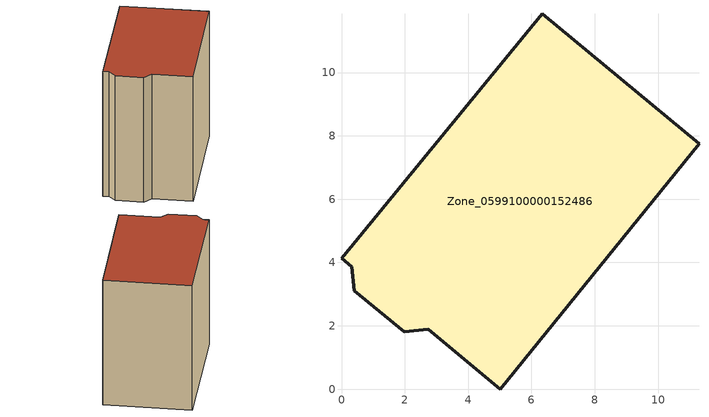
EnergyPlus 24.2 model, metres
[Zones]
Zone_0599100000152486
 floor ground (C_G): 6.34,11.85 11.29,7.75 5.01,0 2.74,1.89 1.99,1.81 0.41,3.11 0.33,3.86 0,4.13 z0
 wall outside (C_F): 0.41,3.11 1.99,1.81 2.74,1.89 5.01,0 11.29,7.75 6.34,11.85 0,4.13 0.33,3.86 0.41,3.11 z0:10.03
 roof outside (C_R): 6.34,11.85 0,4.13 0.33,3.86 0.41,3.11 1.99,1.81 2.74,1.89 5.01,0 11.29,7.75 z10.03
[BUILDING]
Pand.0599100000152486: North Axis=0; Terrain=City; Loads Convergence Tolerance Value=0.04; Temperature Convergence Tolerance Value=0.4; Solar Distribution=FullExterior; Maximum Number of Warmup Days=25; Minimum Number of Warmup Days=1
[Site:Location]
Rotterdam.The.Hague.AP_ZH_NLD Design_Conditions: Latitude=51.96; Longitude=4.45; Time Zone=1; Elevation=-4.5
[SITE:GROUNDTEMPERATURE:BUILDINGSURFACE]
18, 18, 18, 18, 18, 18, 18, 18, 18, 18, 18, 18
[MATERIAL] Thermal Absorptance=0.9; Solar Absorptance=0.7; Visible Absorptance=0.7
Name | Roughness | Thickness | Conductivity | Density | Specific Heat
G.TI.1946 | MediumSmooth | 0.15 | 1 | 540 | 1210
F.TI.1946 | Rough | 0.3 | 0.857143 | 1920 | 840
R.TI.1946 | MediumRough | 0.2 | 0.1 | 1500 | 1000
[CONSTRUCTION]
C_G: G.TI.1946
C_F: F.TI.1946
C_R: R.TI.1946
[ZONE]
Zone_0599100000152486: Type=1; Multiplier=1; Ceiling Height=Autocalculate; Volume=Autocalculate; Floor Area=autocalculate; Part of Total Floor Area=Yes
[ZONEINFILTRATION:DESIGNFLOWRATE]
Infil_Zone_0599100000152486: Zone or ZoneList or Space or SpaceList=Zone_0599100000152486; Schedule=AlwaysOn; Design Flow Rate Calculation Method=Flow/Area; Flow Rate per Floor Area=0.003; Constant Term Coefficient=1; Temperature Term Coefficient=0; Velocity Term Coefficient=0; Velocity Squared Term Coefficient=0
[HVACTEMPLATE:ZONE:IDEALLOADSAIRSYSTEM]
Zone_0599100000152486: Maximum Heating Supply Air Temperature=50; Minimum Cooling Supply Air Temperature=13; Maximum Heating Supply Air Humidity Ratio=0.0156; Minimum Cooling Supply Air Humidity Ratio=0.0077; Heating Limit=NoLimit; Cooling Limit=NoLimit; Dehumidification Control Type=ConstantSensibleHeatRatio; Cooling Sensible Heat Ratio=0.7; Dehumidification Setpoint=60; Humidification Control Type=None; Humidification Setpoint=30; Outdoor Air Method=None; Outdoor Air Flow Rate per Person=0.00944; Outdoor Air Flow Rate per Zone Floor Area=0; Outdoor Air Flow Rate per Zone=0; Demand Controlled Ventilation Type=None; Outdoor Air Economizer Type=NoEconomizer; Heat Recovery Type=None; Sensible Heat Recovery Effectiveness=0.7; Latent Heat Recovery Effectiveness=0.65
[ZONECONTROL:THERMOSTAT]
ThermostatControl_Zone_0599100000152486: Zone or ZoneList=Zone_0599100000152486; Control Type Schedule=DualSetpointControlType; Control 1=Thermostat_Zone_0599100000152486; Temperature Difference Between Cutout And Setpoint=0
[THERMOSTATSETPOINT:DUALSETPOINT]
Thermostat_Zone_0599100000152486: Heating Setpoint Temperature Schedule=HeatingSetpoint_Zone_0599100000152486; Cooling Setpoint Temperature Schedule=CoolingSetpoint_Zone_0599100000152486
[SCHEDULE:COMPACT]
HeatingSetpoint_Zone_0599100000152486: Through: 12/31, For: AllDays, Until: 24:00, 21
CoolingSetpoint_Zone_0599100000152486: Through: 12/31, For: AllDays, Until: 24:00, 24
DualSetpointControlType: Through: 12/31, For: AllDays, Until: 24:00, 4
AlwaysOn: Through: 12/31, For: AllDays, Until: 24:00, 1
